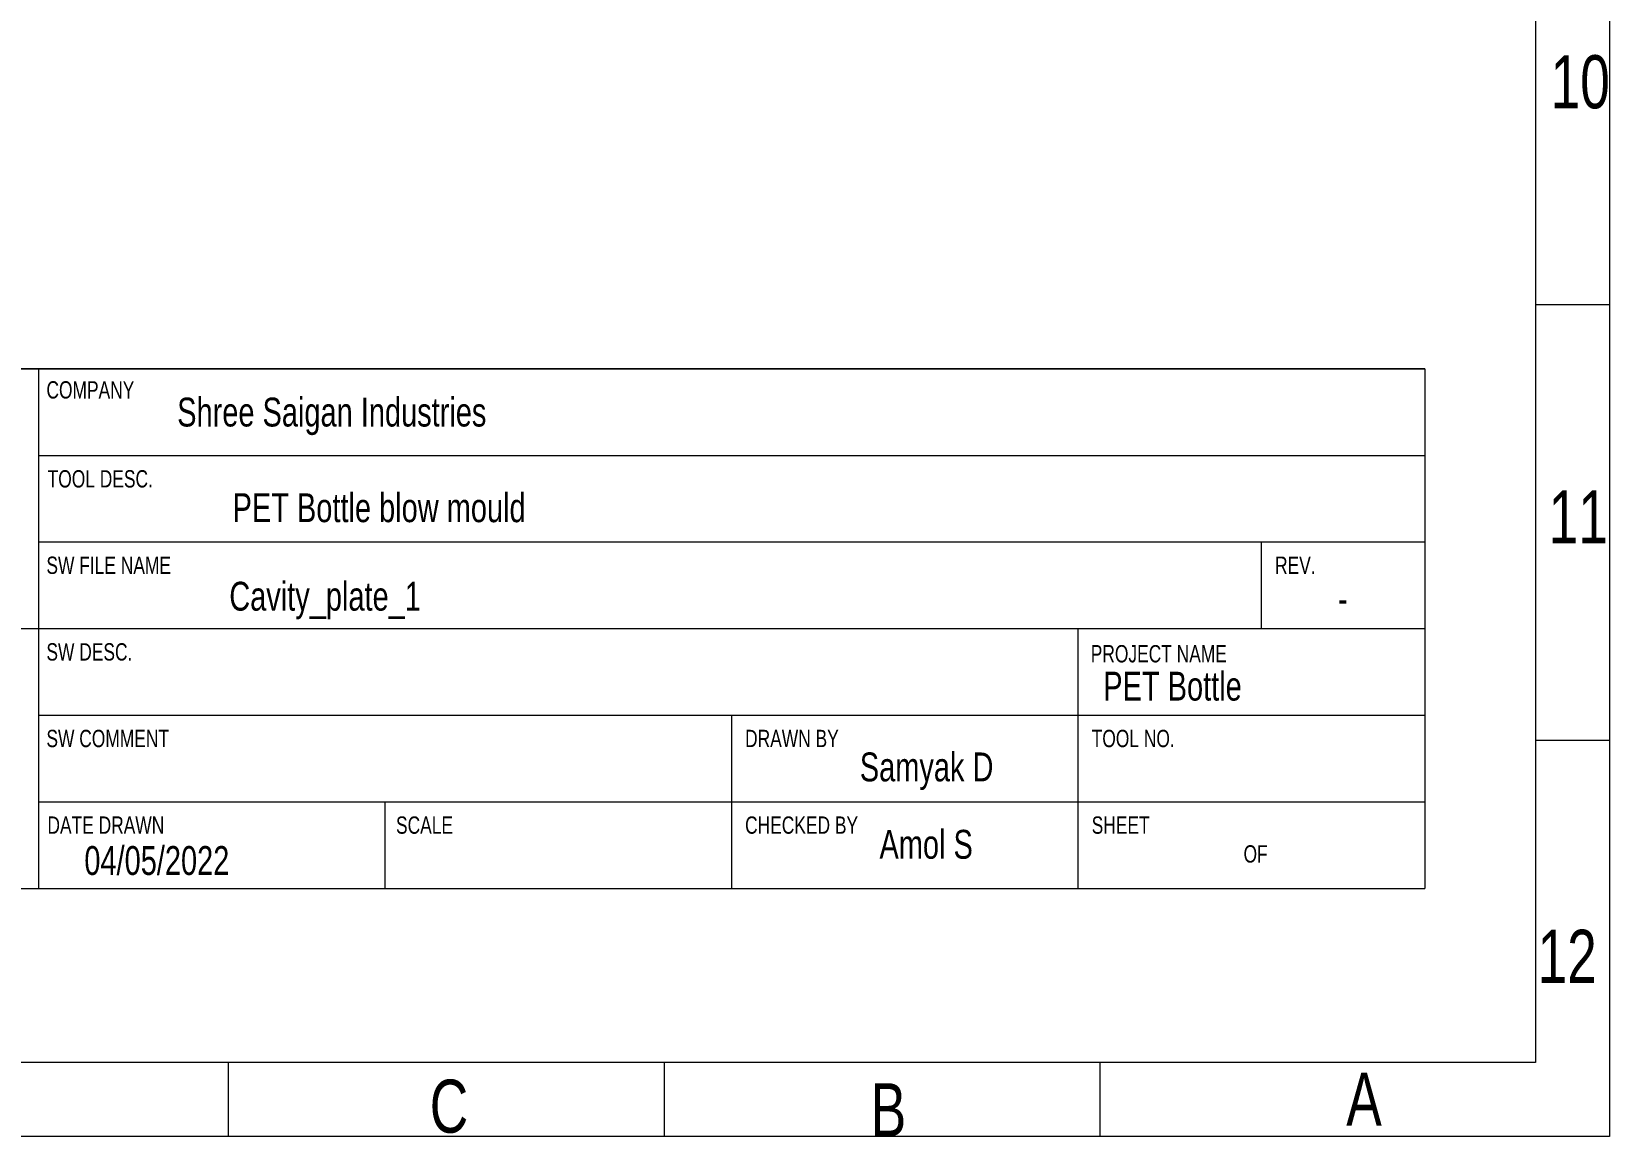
# Model space of a CAD drawing. Header units: millimetres. Extents: x -4200 to 3581, y -7493 to -4075.
# Drawn here: x -242.1 to 8.5, y -7493.4 to -7317.8 of the extents above; entities that cross this region are included whole.
import ezdxf
from ezdxf.enums import TextEntityAlignment as Align

# ---------------------------------------------------------------- set-up
doc = ezdxf.new("R2010")
doc.units = ezdxf.units.MM
doc.header["$LTSCALE"] = 0.7
doc.linetypes.add('SLD-SOLID', pattern=[0])
doc.layers.add('BORDER', color=174, linetype='Continuous')
doc.layers.add('DIM___NOTES', color=5, linetype='SLD-SOLID')
doc.layers.add('out txt', color=202, linetype='Continuous', lineweight=13)
doc.styles.add('SLDTEXTSTYLE0', font='TXT', dxfattribs={"width": 0.75})

# ---------------------------------------------------------------- blocks, each defined once
blk = doc.blocks.new('out border')
at = {"layer": 'out txt', "linetype": 'SLD-SOLID'}
for p, q in [((688.9217334529149, 505.03459140633), (688.9217334529149, -505.0345914063291)), ((688.9217334529149, -351.9404818162566), (703.8792039301061, -351.9404818162566)), ((688.9217334529149, -351.9404818162566), (703.8792039301061, -351.9404818162566)), ((688.9217334529149, -439.9256022703221), (703.8792039301061, -439.9256022703221)), ((688.9217334529149, -439.9256022703221), (703.8792039301061, -439.9256022703221)), ((688.9217334529149, -505.0345914063291), (-14.95923017960013, -505.0345914063291)), ((424.966372090722, -505.0345914063291), (424.966372090722, -519.9920618835204)), ((512.9514925447857, -505.0345914063291), (512.9514925447857, -519.9920618835204)), ((600.9366129988512, -505.0345914063291), (600.9366129988512, -519.9920618835204))]:
    blk.add_line(p, q, dxfattribs=at)
blk.add_lwpolyline([(-29.91670065679136, -519.9920618835204), (-29.91670065679136, 519.9920618835204), (703.8792039301061, 519.9920618835204), (703.8792039301061, -519.9920618835204)], close=True, dxfattribs=at)
at = {"layer": 'out txt', "linetype": 'Continuous', "char_height": 10.72714588575952, "attachment_point": 2, "style": 'SLDTEXTSTYLE0'}
for s, insert in [('10', (697.9755426007077, -301.5463477806106)), ('11', (697.5967305947315, -389.4449132909076)), ('12', (695.3429623665988, -478.2293225787225)), ('C', (469.5289817438361, -508.5124216488321)), ('B', (558.2966041460986, -509.2499131651775)), ('A', (654.3169599087796, -507.0939858992033))]:
    blk.add_mtext(s, dxfattribs=dict(at, insert=insert))

msp = doc.modelspace()

# ---------------------------------------------------------------- linework, layer by layer
at = {"layer": 'BORDER', "color": 3, "linetype": 'Continuous', "lineweight": 9}
for p, q in [((-241.0461345117596, -7371.451255498057), (-372.6766551452185, -7371.451255498057)), ((-20.82813451175957, -7371.45125549806), (-241.0461345117596, -7371.45125549806)), ((-241.0461345117596, -7371.451255498057), (-241.0461345117596, -7454.033005498063)), ((-241.0461345117596, -7385.21488049806), (-20.82813451175957, -7385.21488049806)), ((-20.82813451175957, -7398.978505498059), (-241.0461345117596, -7398.978505498059)), ((-46.75632361391422, -7412.74213049806), (-46.75632361391422, -7398.978505498059)), ((-241.0461345117596, -7412.74213049806), (-372.6766551452185, -7412.74213049806)), ((-20.82813451175957, -7412.74213049806), (-241.0461345117596, -7412.74213049806)), ((-75.88263451175999, -7440.26938049806), (-75.88263451175999, -7412.74213049806)), ((-20.82813451175957, -7426.505755498059), (-241.0461345117596, -7426.505755498059)), ((-130.9371345117604, -7440.26938049806), (-130.9371345117604, -7426.505755498059)), ((-20.82813451175957, -7440.26938049806), (-241.0461345117596, -7440.26938049806)), ((-185.9916345117599, -7454.03300549806), (-185.9916345117599, -7440.26938049806)), ((-130.9371345117604, -7454.03300549806), (-130.9371345117604, -7440.26938049806)), ((-75.88263451175999, -7454.03300549806), (-75.88263451175999, -7440.26938049806)), ((-372.6766551452185, -7454.033005498063), (-241.0461345117596, -7454.033005498063))]:
    msp.add_line(p, q, dxfattribs=at)
at = {"layer": 'DIM___NOTES', "color": 3, "linetype": 'Continuous', "lineweight": 9}
for p, q in [((-372.6766551452185, -7371.451255498057), (-20.82813451175957, -7371.45125549806)), ((-20.82813451175957, -7371.45125549806), (-20.82813451175957, -7454.033005498064)), ((-372.6766551452185, -7454.033005498063), (-20.82813451175957, -7454.033005498064))]:
    msp.add_line(p, q, dxfattribs=at)

# ---------------------------------------------------------------- block references
at = {"layer": 'out txt', "xscale": 0.7865424000000001, "yscale": 0.7865424000000001, "zscale": 0.7865424000000001}
msp.add_blockref('out border', (-545.1454796475051, -7084.41730145053), dxfattribs=at)

# ---------------------------------------------------------------- texts
at = {"layer": 'BORDER', "color": 2, "linetype": 'Continuous', "lineweight": 9, "style": 'SLDTEXTSTYLE0', "width": 0.75}
for s, p in [('Cavity_plate_1', (-210.7402319395326, -7411.233605294876)), ('-', (-34.61540511535964, -7411.617920343028)), ('Samyak D', (-110.5815638650688, -7438.360407023165)), ('Amol S', (-107.4611223414768, -7450.65959144344))]:
    msp.add_text(s, height=4.587874999999999, dxfattribs=at).set_placement(p, align=Align.BOTTOM_LEFT)
at = {"layer": 'BORDER', "color": 3, "linetype": 'Continuous', "lineweight": 9, "attachment_point": 1, "style": 'SLDTEXTSTYLE0'}
for s, insert, char_height in [('COMPANY', (-239.7832147129332, -7373.394960958509), 2.752725), ('Shree Saigan Industries', (-219.0116624971208, -7376.008236971614), 4.587874999999999), ('TOOL DESC.', (-239.5934924344422, -7387.534043155518), 2.752725), ('PET Bottle blow mould', (-210.2156145117588, -7391.206153854643), 4.587874999999999), ('SW FILE NAME', (-239.7852127292983, -7401.268354023187), 2.752725), ('REV.', (-44.62887385173849, -7401.268354023187), 2.752725), ('SW DESC.', (-239.7852127292983, -7415.031979023188), 2.752725), ('PROJECT NAME', (-73.90357375375538, -7415.329628136392), 2.752725), ('PET Bottle', (-71.90954160963975, -7419.560368694798), 4.587874999999999), ('SW COMMENT', (-239.7852127292983, -7428.795604023189), 2.752725), ('DRAWN BY', (-128.809684749584, -7428.795604023189), 2.752725), ('TOOL NO.', (-73.75518474958449, -7428.795604023189), 2.752725), ('DATE DRAWN', (-239.6219567808321, -7442.559229023189), 2.752725), ('SCALE', (-184.2557923911197, -7442.559229023187), 2.752725), ('CHECKED BY', (-128.809684749584, -7442.559229023187), 2.752725), ('SHEET', (-73.75518474958449, -7442.559229023187), 2.752725), ('04/05/2022', (-233.7606178146184, -7447.270441703171), 4.587874999999999), ('OF', (-49.63356028556041, -7447.136116097879), 2.752725)]:
    msp.add_mtext(s, dxfattribs=dict(at, insert=insert, char_height=char_height))

doc.saveas('drawing.dxf')
